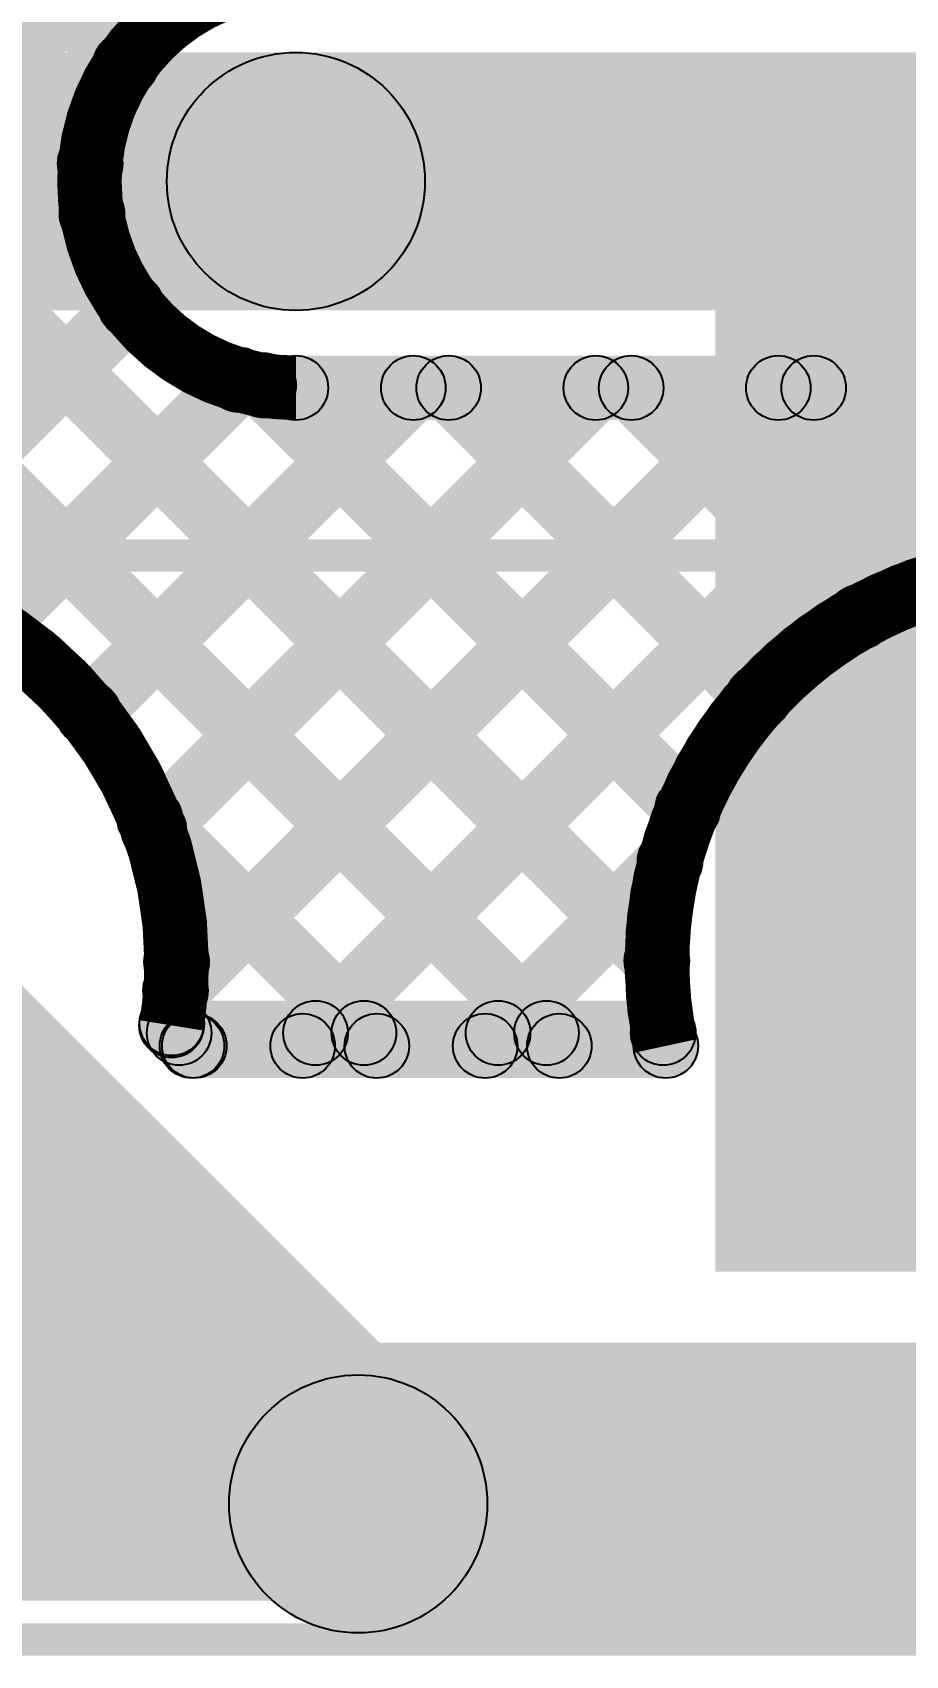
# Model space of a CAD drawing. Header units: millimetres. Extents: x -0.08 to 5.25, y -0.08 to 2.73.
# Drawn here: x 2.3732 to 2.5085, y 0.0895 to 0.3411 of the extents above; entities that cross this region are included whole.
import ezdxf

# ---------------------------------------------------------------- set-up
doc = ezdxf.new("R2010")
doc.units = ezdxf.units.MM
doc.header["$MEASUREMENT"] = 0
for name, color, linetype in [('BottomLayer', 5, 'Continuous'), ('BottomSolder', 6, 'Continuous'), ('PadHoleLayer', 156, 'Continuous'), ('TopLayer', 1, 'Continuous'), ('TopOverlay', 2, 'Continuous'), ('TopSolder', 216, 'Continuous'), ('ViaHoleLayer', 16, 'Continuous')]:
    doc.layers.add(name, color=color, linetype=linetype)

# ---------------------------------------------------------------- blocks, each defined once
blk = doc.blocks.new('WJ301V_5_0_3P_6')
at = {"layer": 'BottomLayer'}
h = blk.add_hatch(color=5, dxfattribs=at)
edge = h.paths.add_edge_path()
edge.add_arc((0, 0), 0.04921, 0, 360)
h = blk.add_hatch(color=5, dxfattribs=at)
edge = h.paths.add_edge_path()
edge.add_arc((0.19685, 0), 0.04921, 0, 360)
at = {"layer": 'BottomSolder'}
h = blk.add_hatch(color=6, dxfattribs=at)
edge = h.paths.add_edge_path()
edge.add_arc((0, 0), 0.05321, 0, 360)
h = blk.add_hatch(color=6, dxfattribs=at)
edge = h.paths.add_edge_path()
edge.add_arc((0.19685, 0), 0.05321, 0, 360)
at = {"layer": 'PadHoleLayer'}
h = blk.add_hatch(color=156, dxfattribs=at)
edge = h.paths.add_edge_path()
edge.add_arc((0.19685, 0), 0.02559, 0, 360)
at = {"layer": 'TopLayer'}
h = blk.add_hatch(color=1, dxfattribs=at)
edge = h.paths.add_edge_path()
edge.add_arc((0, 0), 0.04921, 0, 360)
h = blk.add_hatch(color=1, dxfattribs=at)
edge = h.paths.add_edge_path()
edge.add_arc((0.19685, 0), 0.04921, 0, 360)
at = {"layer": 'TopOverlay'}
for points in [[(-0.12113, 0.0605), (-0.12113, 0.0655), (0.49082, 0.0655), (0.49082, 0.0605)], [(-0.12186, -0.1075), (-0.12186, -0.1025), (0.49192, -0.1025), (0.49192, -0.1075)]]:
    blk.add_hatch(color=2, dxfattribs=at).paths.add_polyline_path(points)
at = {"layer": 'TopSolder'}
h = blk.add_hatch(color=216, dxfattribs=at)
edge = h.paths.add_edge_path()
edge.add_arc((0, 0), 0.05321, 0, 360)
h = blk.add_hatch(color=216, dxfattribs=at)
edge = h.paths.add_edge_path()
edge.add_arc((0.19685, 0), 0.05321, 0, 360)

msp = doc.modelspace()

# ---------------------------------------------------------------- hatches: boundary and pattern name
at = {"layer": 'BottomLayer'}
for points in [[(1.6605, 0.298), (1.6605, 0.338), (2.414, 0.338), (2.414, 0.298)], [(2.479, 0.149), (2.585, 0.149), (2.585, 0.335), (2.479, 0.335)], [(0.22, 0.098), (0.22, 0.138), (3.154, 0.138), (3.154, 0.098)]]:
    msp.add_hatch(color=5, dxfattribs=at).paths.add_polyline_path(points)
h = msp.add_hatch(color=5, dxfattribs=at)
edge = h.paths.add_edge_path()
edge.add_arc((2.414, 0.318), 0.02, 0, 360)
h = msp.add_hatch(color=5, dxfattribs=at)
edge = h.paths.add_edge_path()
edge.add_arc((2.414, 0.318), 0.01181, 0, 360)
at = {"layer": 'TopLayer'}
for points in [[(2.22059, 0.18046), (2.21352, 0.18754), (3.05668, 1.0307), (3.06375, 1.02363)], [(2.22259, 0.18246), (2.21552, 0.18954), (3.05668, 1.0307), (3.06375, 1.02363)], [(1.74029, 0.89146), (1.74736, 0.89854), (2.45636, 0.18954), (2.44929, 0.18246)], [(1.74029, 0.89146), (1.74736, 0.89854), (2.45836, 0.18754), (2.45129, 0.18046)], [(1.76857, 0.89146), (1.77565, 0.89854), (2.47347, 0.20071), (2.4664, 0.19364)], [(1.76858, 0.89146), (1.77565, 0.89854), (2.47347, 0.20071), (2.4664, 0.19364)], [(1.79686, 0.89146), (1.80393, 0.89854), (2.38593, 0.31654), (2.37886, 0.30947)], [(1.79686, 0.89146), (1.80393, 0.89854), (2.38593, 0.31654), (2.37886, 0.30947)], [(1.82514, 0.89146), (1.83221, 0.89854), (2.39113, 0.33962), (2.38406, 0.33255)], [(1.82514, 0.89146), (1.83221, 0.89854), (2.39113, 0.33962), (2.38406, 0.33255)], [(2.414, 0.298), (2.414, 0.338), (2.959, 0.338), (2.959, 0.298)], [(2.32062, 0.25221), (2.31355, 0.25928), (2.37859, 0.32431), (2.38566, 0.31724)], [(2.32062, 0.25221), (2.31355, 0.25928), (2.37859, 0.32431), (2.38566, 0.31724)], [(2.35013, 0.25343), (2.34306, 0.2605), (2.38488, 0.30232), (2.39195, 0.29525)], [(2.35013, 0.25343), (2.34306, 0.2605), (2.38488, 0.30232), (2.39195, 0.29525)], [(2.37033, 0.24534), (2.36325, 0.25241), (2.40162, 0.29078), (2.40869, 0.28371)], [(2.37032, 0.24534), (2.36325, 0.25241), (2.40162, 0.29078), (2.40869, 0.28371)], [(2.38534, 0.23207), (2.37827, 0.23914), (2.42866, 0.28954), (2.43573, 0.28246)], [(2.38534, 0.23207), (2.37827, 0.23914), (2.42866, 0.28954), (2.43573, 0.28246)], [(2.39551, 0.21396), (2.38844, 0.22103), (2.45694, 0.28954), (2.46402, 0.28246)], [(2.39551, 0.21396), (2.38844, 0.22103), (2.45694, 0.28954), (2.46401, 0.28246)], [(2.39889, 0.18905), (2.39182, 0.19612), (2.48523, 0.28954), (2.4923, 0.28246)], [(2.39889, 0.18905), (2.39182, 0.19612), (2.48523, 0.28954), (2.4923, 0.28246)], [(2.40547, 0.28286), (2.41254, 0.28993), (2.47824, 0.22422), (2.47117, 0.21715)], [(2.40547, 0.28286), (2.41254, 0.28993), (2.47824, 0.22422), (2.47117, 0.21715)], [(2.41858, 0.18046), (2.41151, 0.18754), (2.51351, 0.28954), (2.52058, 0.28246)], [(2.42058, 0.18246), (2.41351, 0.18954), (2.51351, 0.28954), (2.52058, 0.28246)], [(2.414, 0.281), (2.414, 0.291), (2.959, 0.291), (2.959, 0.281)], [(2.414, 0.281), (2.414, 0.291), (2.959, 0.291), (2.959, 0.281)], [(2.43414, 0.28246), (2.44121, 0.28954), (2.48922, 0.24153), (2.48215, 0.23446)], [(2.43414, 0.28246), (2.44121, 0.28954), (2.48922, 0.24153), (2.48215, 0.23445)], [(2.46243, 0.28246), (2.4695, 0.28954), (2.50498, 0.25406), (2.49791, 0.24699)], [(2.46243, 0.28246), (2.4695, 0.28954), (2.50498, 0.25406), (2.49791, 0.24699)], [(2.49071, 0.28246), (2.49778, 0.28954), (2.52617, 0.26115), (2.5191, 0.25408)], [(2.49071, 0.28246), (2.49778, 0.28954), (2.52617, 0.26115), (2.51909, 0.25408)], [(2.38781, 0.21566), (2.39488, 0.22273), (2.42808, 0.18954), (2.42101, 0.18246)], [(2.38781, 0.21566), (2.39488, 0.22273), (2.43008, 0.18754), (2.42301, 0.18046)], [(2.31578, 0.19258), (2.34407, 0.22087), (2.43779, 0.12714), (2.40951, 0.09886)], [(2.44687, 0.18046), (2.4398, 0.18754), (2.46843, 0.21617), (2.4755, 0.2091)], [(2.44887, 0.18246), (2.4418, 0.18954), (2.46843, 0.21617), (2.4755, 0.2091)], [(2.39118, 0.18365), (2.39826, 0.19072), (2.40144, 0.18754), (2.39437, 0.18046)], [(2.39123, 0.18395), (2.3983, 0.19102), (2.40179, 0.18754), (2.39472, 0.18046)], [(2.3959, 0.181), (2.3959, 0.191), (2.47093, 0.191), (2.47093, 0.181)], [(2.3979, 0.179), (2.3979, 0.189), (2.47133, 0.189), (2.47133, 0.179)], [(2.42365, 0.093), (2.42365, 0.133), (3.06879, 0.133), (3.06879, 0.093)]]:
    msp.add_hatch(color=1, dxfattribs=at).paths.add_polyline_path(points)
h = msp.add_hatch(color=1, dxfattribs=at)
edge = h.paths.add_edge_path()
edge.add_arc((2.3876, 0.33608), 0.005, 0, 360)
h = msp.add_hatch(color=1, dxfattribs=at)
edge = h.paths.add_edge_path()
edge.add_arc((2.3876, 0.33608), 0.005, 0, 360)
h = msp.add_hatch(color=1, dxfattribs=at)
edge = h.paths.add_edge_path()
edge.add_arc((2.414, 0.318), 0.02, 0, 360)
h = msp.add_hatch(color=1, dxfattribs=at)
edge = h.paths.add_edge_path()
edge.add_arc((2.414, 0.318), 0.01181, 0, 360)
h = msp.add_hatch(color=1, dxfattribs=at)
edge = h.paths.add_edge_path()
edge.add_arc((2.38212, 0.32078), 0.005, 0, 360)
h = msp.add_hatch(color=1, dxfattribs=at)
edge = h.paths.add_edge_path()
edge.add_arc((2.38212, 0.32078), 0.005, 0, 360)
h = msp.add_hatch(color=1, dxfattribs=at)
edge = h.paths.add_edge_path()
edge.add_arc((2.38239, 0.313), 0.005, 0, 360)
h = msp.add_hatch(color=1, dxfattribs=at)
edge = h.paths.add_edge_path()
edge.add_arc((2.38239, 0.313), 0.005, 0, 360)
h = msp.add_hatch(color=1, dxfattribs=at)
edge = h.paths.add_edge_path()
edge.add_arc((2.38841, 0.29878), 0.005, 0, 360)
h = msp.add_hatch(color=1, dxfattribs=at)
edge = h.paths.add_edge_path()
edge.add_arc((2.38841, 0.29879), 0.005, 0, 360)
h = msp.add_hatch(color=1, dxfattribs=at)
edge = h.paths.add_edge_path()
edge.add_arc((2.40516, 0.28725), 0.005, 0, 360)
h = msp.add_hatch(color=1, dxfattribs=at)
edge = h.paths.add_edge_path()
edge.add_arc((2.40516, 0.28725), 0.005, 0, 360)
h = msp.add_hatch(color=1, dxfattribs=at)
edge = h.paths.add_edge_path()
edge.add_arc((2.409, 0.28639), 0.005, 0, 360)
h = msp.add_hatch(color=1, dxfattribs=at)
edge = h.paths.add_edge_path()
edge.add_arc((2.409, 0.28639), 0.005, 0, 360)
h = msp.add_hatch(color=1, dxfattribs=at)
edge = h.paths.add_edge_path()
edge.add_arc((2.414, 0.286), 0.005, 0, 360)
h = msp.add_hatch(color=1, dxfattribs=at)
edge = h.paths.add_edge_path()
edge.add_arc((2.414, 0.286), 0.005, 0, 360)
h = msp.add_hatch(color=1, dxfattribs=at)
edge = h.paths.add_edge_path()
edge.add_arc((2.414, 0.286), 0.005, 0, 360)
h = msp.add_hatch(color=1, dxfattribs=at)
edge = h.paths.add_edge_path()
edge.add_arc((2.414, 0.286), 0.005, 0, 360)
h = msp.add_hatch(color=1, dxfattribs=at)
edge = h.paths.add_edge_path()
edge.add_arc((2.4322, 0.286), 0.005, 0, 360)
h = msp.add_hatch(color=1, dxfattribs=at)
edge = h.paths.add_edge_path()
edge.add_arc((2.43219, 0.286), 0.005, 0, 360)
h = msp.add_hatch(color=1, dxfattribs=at)
edge = h.paths.add_edge_path()
edge.add_arc((2.43768, 0.286), 0.005, 0, 360)
h = msp.add_hatch(color=1, dxfattribs=at)
edge = h.paths.add_edge_path()
edge.add_arc((2.43768, 0.286), 0.005, 0, 360)
h = msp.add_hatch(color=1, dxfattribs=at)
edge = h.paths.add_edge_path()
edge.add_arc((2.46048, 0.286), 0.005, 0, 360)
h = msp.add_hatch(color=1, dxfattribs=at)
edge = h.paths.add_edge_path()
edge.add_arc((2.46048, 0.286), 0.005, 0, 360)
h = msp.add_hatch(color=1, dxfattribs=at)
edge = h.paths.add_edge_path()
edge.add_arc((2.46596, 0.286), 0.005, 0, 360)
h = msp.add_hatch(color=1, dxfattribs=at)
edge = h.paths.add_edge_path()
edge.add_arc((2.46596, 0.286), 0.005, 0, 360)
h = msp.add_hatch(color=1, dxfattribs=at)
edge = h.paths.add_edge_path()
edge.add_arc((2.48876, 0.286), 0.005, 0, 360)
h = msp.add_hatch(color=1, dxfattribs=at)
edge = h.paths.add_edge_path()
edge.add_arc((2.48876, 0.286), 0.005, 0, 360)
h = msp.add_hatch(color=1, dxfattribs=at)
edge = h.paths.add_edge_path()
edge.add_arc((2.49425, 0.286), 0.005, 0, 360)
h = msp.add_hatch(color=1, dxfattribs=at)
edge = h.paths.add_edge_path()
edge.add_arc((2.49425, 0.286), 0.005, 0, 360)
h = msp.add_hatch(color=1, dxfattribs=at)
edge = h.paths.add_edge_path()
edge.add_arc((2.50144, 0.25052), 0.005, 0, 360)
h = msp.add_hatch(color=1, dxfattribs=at)
edge = h.paths.add_edge_path()
edge.add_arc((2.50144, 0.25052), 0.005, 0, 360)
h = msp.add_hatch(color=1, dxfattribs=at)
edge = h.paths.add_edge_path()
edge.add_arc((2.48569, 0.23799), 0.005, 0, 360)
h = msp.add_hatch(color=1, dxfattribs=at)
edge = h.paths.add_edge_path()
edge.add_arc((2.48569, 0.23799), 0.005, 0, 360)
h = msp.add_hatch(color=1, dxfattribs=at)
edge = h.paths.add_edge_path()
edge.add_arc((2.3818, 0.23561), 0.005, 0, 360)
h = msp.add_hatch(color=1, dxfattribs=at)
edge = h.paths.add_edge_path()
edge.add_arc((2.3818, 0.23561), 0.005, 0, 360)
h = msp.add_hatch(color=1, dxfattribs=at)
edge = h.paths.add_edge_path()
edge.add_arc((2.39135, 0.2192), 0.005, 0, 360)
h = msp.add_hatch(color=1, dxfattribs=at)
edge = h.paths.add_edge_path()
edge.add_arc((2.39135, 0.2192), 0.005, 0, 360)
h = msp.add_hatch(color=1, dxfattribs=at)
edge = h.paths.add_edge_path()
edge.add_arc((2.47471, 0.22069), 0.005, 0, 360)
h = msp.add_hatch(color=1, dxfattribs=at)
edge = h.paths.add_edge_path()
edge.add_arc((2.47471, 0.22069), 0.005, 0, 360)
h = msp.add_hatch(color=1, dxfattribs=at)
edge = h.paths.add_edge_path()
edge.add_arc((2.39198, 0.2175), 0.005, 0, 360)
h = msp.add_hatch(color=1, dxfattribs=at)
edge = h.paths.add_edge_path()
edge.add_arc((2.39198, 0.2175), 0.005, 0, 360)
h = msp.add_hatch(color=1, dxfattribs=at)
edge = h.paths.add_edge_path()
edge.add_arc((2.47197, 0.21263), 0.005, 0, 360)
h = msp.add_hatch(color=1, dxfattribs=at)
edge = h.paths.add_edge_path()
edge.add_arc((2.47197, 0.21264), 0.005, 0, 360)
h = msp.add_hatch(color=1, dxfattribs=at)
edge = h.paths.add_edge_path()
edge.add_arc((2.39551, 0.197), 0.005, 0, 360)
h = msp.add_hatch(color=1, dxfattribs=at)
edge = h.paths.add_edge_path()
edge.add_arc((2.39551, 0.197), 0.005, 0, 360)
h = msp.add_hatch(color=1, dxfattribs=at)
edge = h.paths.add_edge_path()
edge.add_arc((2.39551, 0.197), 0.005, 0, 360)
h = msp.add_hatch(color=1, dxfattribs=at)
edge = h.paths.add_edge_path()
edge.add_arc((2.39551, 0.197), 0.005, 0, 360)
h = msp.add_hatch(color=1, dxfattribs=at)
edge = h.paths.add_edge_path()
edge.add_arc((2.46994, 0.19717), 0.005, 0, 360)
h = msp.add_hatch(color=1, dxfattribs=at)
edge = h.paths.add_edge_path()
edge.add_arc((2.46994, 0.19717), 0.005, 0, 360)
h = msp.add_hatch(color=1, dxfattribs=at)
edge = h.paths.add_edge_path()
edge.add_arc((2.39535, 0.19259), 0.005, 0, 360)
h = msp.add_hatch(color=1, dxfattribs=at)
edge = h.paths.add_edge_path()
edge.add_arc((2.39535, 0.19259), 0.005, 0, 360)
h = msp.add_hatch(color=1, dxfattribs=at)
edge = h.paths.add_edge_path()
edge.add_arc((2.39472, 0.18718), 0.005, 0, 360)
h = msp.add_hatch(color=1, dxfattribs=at)
edge = h.paths.add_edge_path()
edge.add_arc((2.39472, 0.18718), 0.005, 0, 360)
h = msp.add_hatch(color=1, dxfattribs=at)
edge = h.paths.add_edge_path()
edge.add_arc((2.39472, 0.18718), 0.005, 0, 360)
h = msp.add_hatch(color=1, dxfattribs=at)
edge = h.paths.add_edge_path()
edge.add_arc((2.39477, 0.18749), 0.005, 0, 360)
h = msp.add_hatch(color=1, dxfattribs=at)
edge = h.paths.add_edge_path()
edge.add_arc((2.3959, 0.186), 0.005, 0, 360)
h = msp.add_hatch(color=1, dxfattribs=at)
edge = h.paths.add_edge_path()
edge.add_arc((2.3979, 0.184), 0.005, 0, 360)
h = msp.add_hatch(color=1, dxfattribs=at)
edge = h.paths.add_edge_path()
edge.add_arc((2.3979, 0.184), 0.005, 0, 360)
h = msp.add_hatch(color=1, dxfattribs=at)
edge = h.paths.add_edge_path()
edge.add_arc((2.39826, 0.184), 0.005, 0, 360)
h = msp.add_hatch(color=1, dxfattribs=at)
edge = h.paths.add_edge_path()
edge.add_arc((2.41505, 0.184), 0.005, 0, 360)
h = msp.add_hatch(color=1, dxfattribs=at)
edge = h.paths.add_edge_path()
edge.add_arc((2.41705, 0.186), 0.005, 0, 360)
h = msp.add_hatch(color=1, dxfattribs=at)
edge = h.paths.add_edge_path()
edge.add_arc((2.42454, 0.186), 0.005, 0, 360)
h = msp.add_hatch(color=1, dxfattribs=at)
edge = h.paths.add_edge_path()
edge.add_arc((2.42654, 0.184), 0.005, 0, 360)
h = msp.add_hatch(color=1, dxfattribs=at)
edge = h.paths.add_edge_path()
edge.add_arc((2.44333, 0.184), 0.005, 0, 360)
h = msp.add_hatch(color=1, dxfattribs=at)
edge = h.paths.add_edge_path()
edge.add_arc((2.44533, 0.186), 0.005, 0, 360)
h = msp.add_hatch(color=1, dxfattribs=at)
edge = h.paths.add_edge_path()
edge.add_arc((2.45283, 0.186), 0.005, 0, 360)
h = msp.add_hatch(color=1, dxfattribs=at)
edge = h.paths.add_edge_path()
edge.add_arc((2.45483, 0.184), 0.005, 0, 360)
h = msp.add_hatch(color=1, dxfattribs=at)
edge = h.paths.add_edge_path()
edge.add_arc((2.47093, 0.186), 0.005, 0, 360)
h = msp.add_hatch(color=1, dxfattribs=at)
edge = h.paths.add_edge_path()
edge.add_arc((2.47093, 0.186), 0.005, 0, 360)
h = msp.add_hatch(color=1, dxfattribs=at)
edge = h.paths.add_edge_path()
edge.add_arc((2.47133, 0.184), 0.005, 0, 360)
h = msp.add_hatch(color=1, dxfattribs=at)
edge = h.paths.add_edge_path()
edge.add_arc((2.47133, 0.184), 0.005, 0, 360)
h = msp.add_hatch(color=1, dxfattribs=at)
edge = h.paths.add_edge_path()
edge.add_arc((2.42365, 0.113), 0.02, 0, 360)
h = msp.add_hatch(color=1, dxfattribs=at)
edge = h.paths.add_edge_path()
edge.add_arc((2.42365, 0.113), 0.02, 0, 360)
at = {"layer": 'ViaHoleLayer'}
h = msp.add_hatch(color=16, dxfattribs=at)
edge = h.paths.add_edge_path()
edge.add_arc((2.414, 0.318), 0.00591, 0, 360)

# ---------------------------------------------------------------- linework, layer by layer
at = {"layer": 'BottomLayer'}
msp.add_circle((2.414, 0.318), 0.02, dxfattribs=at)
at = {"layer": 'TopLayer', "const_width": 0.01}
for points in [[(2.414, 0.286, -1), (2.414, 0.35)], [(2.414, 0.286, -1), (2.414, 0.35)], [(2.27408, 0.186, -1.094683), (2.39551, 0.197)], [(2.27448, 0.184, -1.113165), (2.39551, 0.197)], [(2.47093, 0.186, -1.094683), (2.59236, 0.197)], [(2.47133, 0.184, -1.113165), (2.59236, 0.197)], [(2.39551, 0.197, -0.040281), (2.39472, 0.18718)], [(2.39551, 0.197, -0.040281), (2.39472, 0.18718)]]:
    msp.add_lwpolyline(points, format="xyb", dxfattribs=at)
at = {"layer": 'TopLayer'}
for centre, radius in [((2.3876, 0.33608), 0.005), ((2.3876, 0.33608), 0.005), ((2.414, 0.318), 0.02), ((2.38212, 0.32078), 0.005), ((2.38212, 0.32078), 0.005), ((2.38239, 0.313), 0.005), ((2.38239, 0.313), 0.005), ((2.38841, 0.29879), 0.005), ((2.38841, 0.29878), 0.005), ((2.40516, 0.28725), 0.005), ((2.40516, 0.28725), 0.005), ((2.409, 0.28639), 0.005), ((2.409, 0.28639), 0.005), ((2.414, 0.286), 0.005), ((2.414, 0.286), 0.005), ((2.414, 0.286), 0.005), ((2.414, 0.286), 0.005), ((2.43219, 0.286), 0.005), ((2.4322, 0.286), 0.005), ((2.43768, 0.286), 0.005), ((2.43768, 0.286), 0.005), ((2.46048, 0.286), 0.005), ((2.46048, 0.286), 0.005), ((2.46596, 0.286), 0.005), ((2.46596, 0.286), 0.005), ((2.48876, 0.286), 0.005), ((2.48876, 0.286), 0.005), ((2.49425, 0.286), 0.005), ((2.49425, 0.286), 0.005), ((2.50144, 0.25052), 0.005), ((2.50144, 0.25052), 0.005), ((2.48569, 0.23799), 0.005), ((2.48569, 0.23799), 0.005), ((2.3818, 0.23561), 0.005), ((2.3818, 0.23561), 0.005), ((2.39135, 0.2192), 0.005), ((2.39135, 0.2192), 0.005), ((2.47471, 0.22069), 0.005), ((2.47471, 0.22069), 0.005), ((2.39198, 0.2175), 0.005), ((2.39198, 0.2175), 0.005), ((2.47197, 0.21264), 0.005), ((2.47197, 0.21263), 0.005), ((2.39551, 0.197), 0.005), ((2.39551, 0.197), 0.005), ((2.39551, 0.197), 0.005), ((2.39551, 0.197), 0.005), ((2.46994, 0.19717), 0.005), ((2.46994, 0.19717), 0.005), ((2.39535, 0.19259), 0.005), ((2.39535, 0.19259), 0.005), ((2.39472, 0.18718), 0.005), ((2.39472, 0.18718), 0.005), ((2.39472, 0.18718), 0.005), ((2.39477, 0.18749), 0.005), ((2.3959, 0.186), 0.005), ((2.3979, 0.184), 0.005), ((2.3979, 0.184), 0.005), ((2.39826, 0.184), 0.005), ((2.41505, 0.184), 0.005), ((2.41705, 0.186), 0.005), ((2.42454, 0.186), 0.005), ((2.42654, 0.184), 0.005), ((2.44333, 0.184), 0.005), ((2.44533, 0.186), 0.005), ((2.45283, 0.186), 0.005), ((2.45483, 0.184), 0.005), ((2.47093, 0.186), 0.005), ((2.47093, 0.186), 0.005), ((2.47133, 0.184), 0.005), ((2.47133, 0.184), 0.005), ((2.42365, 0.113), 0.02), ((2.42365, 0.113), 0.02)]:
    msp.add_circle(centre, radius, dxfattribs=at)

# ---------------------------------------------------------------- block references
at = {"rotation": 360}
msp.add_blockref('WJ301V_5_0_3P_6', (2.3343, 0.197), dxfattribs=at)

# ---------------------------------------------------------------- texts
at = {"layer": 'TopOverlay'}
msp.add_text('IN', height=0.07, rotation=90, dxfattribs=at).set_placement((2.55733, 0.2685))

doc.saveas('drawing.dxf')
